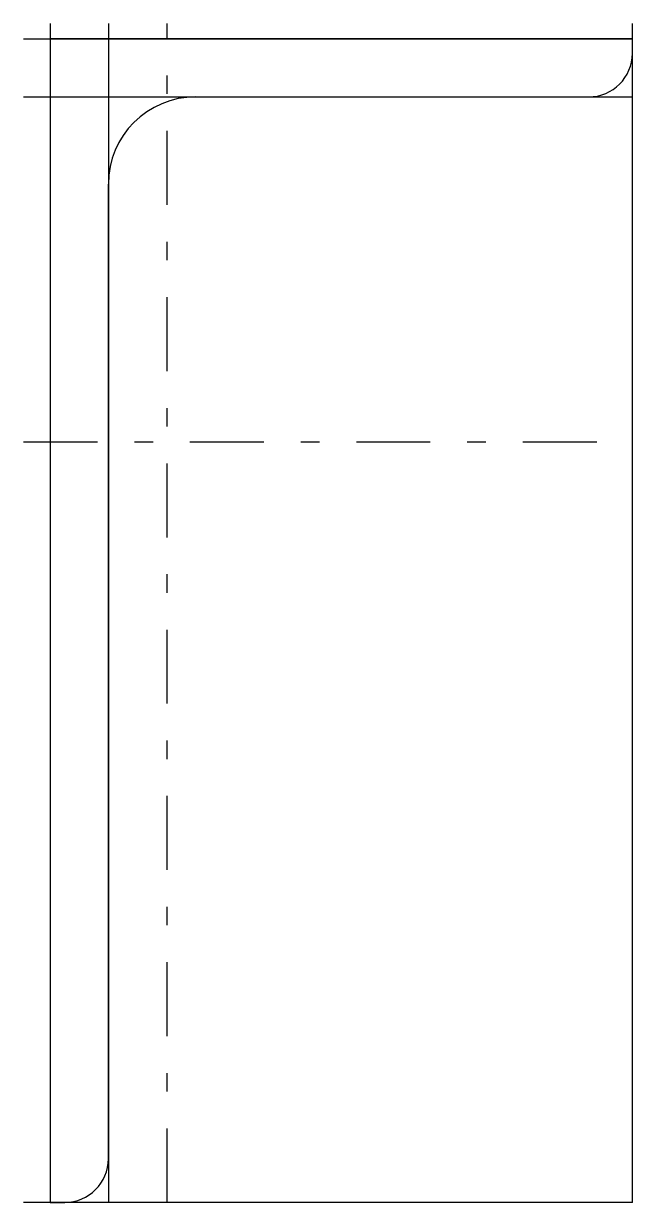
# Model space of a CAD drawing. Extents: x -5 to 100, y -200 to 3.
import ezdxf

# ---------------------------------------------------------------- set-up
doc = ezdxf.new("R2010")
doc.units = 0
doc.linetypes.add('CENTER', pattern=[28.575, 12.7, -6.35, 3.175, -6.35])
doc.layers.get('0').update_dxf_attribs({"linetype": 'CONTINUOUS'})

msp = doc.modelspace()

# ---------------------------------------------------------------- linework, layer by layer
at = {"linetype": 'CONTINUOUS'}
for p, q in [((0, 2.6), (0, -200)), ((10, 2.6), (10, -200)), ((100, -200), (100, 2.6)), ((-4.56, 0), (100, 0)), ((0, 0), (0, -200)), ((100, 0), (0, 0)), ((100, -2.5), (100, 0)), ((-4.56, -10), (100, -10)), ((25, -10), (92.5, -10)), ((10, -192.5), (10, -25)), ((100, -200), (-4.56, -200)), ((0, -200), (2.5, -200))]:
    msp.add_line(p, q, dxfattribs=at)
at = {"linetype": 'CENTER'}
for p, q in [((20.1, -200), (20.1, 2.6)), ((-4.56, -69.3), (100, -69.3))]:
    msp.add_line(p, q, dxfattribs=at)
at = {"linetype": 'CONTINUOUS'}
for centre, radius, start, end in [((92.5, -2.5), 7.5, 270, 0), ((25, -25), 15, 90, 180), ((2.5, -192.5), 7.5, 270, 0)]:
    msp.add_arc(centre, radius, start, end, dxfattribs=at)

doc.saveas('drawing.dxf')
